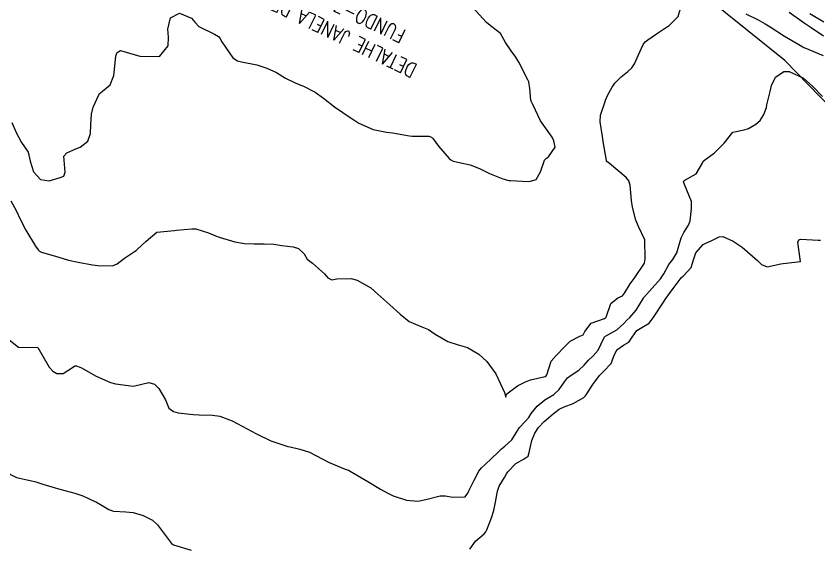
# Model space of a CAD drawing. Header units: metres. Extents: x 286371 to 293043, y 7462578 to 7466404.
# Drawn here: x 291481.8 to 291564, y 7463447.7 to 7463501.9 of the extents above; entities that cross this region are included whole.
import ezdxf

# ---------------------------------------------------------------- set-up
doc = ezdxf.new("R2010")
doc.units = ezdxf.units.M
doc.header["$MEASUREMENT"] = 0
for name, color, linetype in [('Curvas de Nivel 1m', 11, 'Continuous'), ('Curvas de Nivel 5m', 15, 'Continuous'), ('Divisas', 45, 'Continuous'), ('TEXTO', 45, 'Continuous'), ('Vias primárias', 230, 'Continuous')]:
    doc.layers.add(name, color=color, linetype=linetype)
doc.styles.add('ROMANS', font='romans', dxfattribs={"height": 0.2})

msp = doc.modelspace()

# ---------------------------------------------------------------- linework, layer by layer
at = {"layer": 'Curvas de Nivel 1m', "flags": 128}
for points, elevation in [([(291481.361, 7463490.978), (291481.804, 7463489.953), (291482.349, 7463488.932), (291483.028, 7463487.934), (291483.238, 7463487.013), (291483.564, 7463485.926), (291484.292, 7463485.134), (291485.185, 7463485.007), (291486.296, 7463485.326), (291486.696, 7463485.481), (291486.825, 7463485.877), (291486.696, 7463487.512), (291486.977, 7463487.875), (291487.929, 7463488.271), (291488.343, 7463488.447), (291489.136, 7463489.059), (291489.419, 7463489.839), (291489.455, 7463490.761), (291489.512, 7463491.838), (291489.697, 7463492.543), (291490.272, 7463493.827), (291490.33, 7463493.921), (291490.427, 7463494.008), (291491.421, 7463494.828), (291491.795, 7463495.804), (291491.867, 7463496.4), (291492.029, 7463497.801), (291492.146, 7463498.143), (291492.492, 7463498.344), (291494.484, 7463497.764), (291496.484, 7463497.734), (291497.368, 7463498.854), (291497.409, 7463499.721), (291497.354, 7463500.546), (291497.608, 7463501.713), (291498.551, 7463502.178), (291499.759, 7463501.676), (291500.123, 7463501.258), (291500.531, 7463500.821), (291502.111, 7463500.05), (291502.517, 7463499.803), (291502.672, 7463499.632), (291502.888, 7463499.249), (291504.011, 7463497.612), (291504.48, 7463497.305), (291504.892, 7463497.184), (291506.474, 7463496.882), (291507.492, 7463496.536), (291508.462, 7463496.089), (291509.402, 7463495.53), (291510.446, 7463495.006), (291511.255, 7463494.689), (291512.433, 7463494.096), (291513.277, 7463493.472), (291514.411, 7463492.584), (291516.139, 7463491.428), (291516.391, 7463491.25), (291516.893, 7463490.911), (291518.377, 7463490.254), (291519.759, 7463489.988), (291520.372, 7463489.908), (291522.09, 7463489.616), (291522.368, 7463489.592), (291524.086, 7463489.582), (291524.357, 7463489.468), (291524.524, 7463489.302), (291525.081, 7463488.556), (291526.171, 7463487.277), (291526.322, 7463487.159), (291526.569, 7463487.022), (291528.315, 7463486.63), (291529.28, 7463486.26), (291530.302, 7463485.749), (291531.67, 7463485.194), (291532.292, 7463485.049), (291532.445, 7463485.028), (291534.291, 7463484.938), (291534.492, 7463484.951), (291535.066, 7463485.143), (291535.528, 7463485.914), (291535.925, 7463487.13), (291536.122, 7463487.333), (291536.329, 7463487.462), (291537.013, 7463488.446), (291536.904, 7463489.116), (291536.712, 7463489.471), (291536.367, 7463489.955), (291535.518, 7463491.137), (291534.73, 7463492.829), (291534.565, 7463493.152), (291534.532, 7463493.269), (291534.433, 7463494.451), (291534.331, 7463495.156), (291534.237, 7463495.368), (291533.286, 7463497.168), (291533.006, 7463497.689), (291532.501, 7463498.327), (291531.933, 7463499.193), (291531.416, 7463500.086), (291530.538, 7463500.787), (291529.985, 7463501.223), (291528.567, 7463502.791)], 729), ([(291561.004, 7463502.301), (291562.541, 7463501.19), (291563.239, 7463500.714), (291564.521, 7463499.854)], 729), ([(291563.129, 7463502.142), (291564.543, 7463501.308)], 728), ([(291480.922, 7463468.842), (291482.034, 7463467.944), (291484.034, 7463467.914), (291485.175, 7463465.897), (291485.575, 7463465.48), (291485.984, 7463465.236), (291486.615, 7463465.245), (291487.558, 7463465.861), (291487.818, 7463466.036), (291487.997, 7463466.039), (291488.493, 7463465.847), (291489.982, 7463464.992), (291491.459, 7463464.315), (291491.97, 7463464.18), (291493.783, 7463463.951), (291493.967, 7463463.984), (291495.385, 7463464.331), (291495.971, 7463464.171), (291496.425, 7463463.728), (291497.108, 7463462.555), (291497.427, 7463461.712), (291497.929, 7463461.362), (291498.389, 7463461.235), (291499.925, 7463461.056), (291500.565, 7463461.024), (291501.924, 7463460.993), (291502.676, 7463460.88), (291503.916, 7463460.413), (291505.483, 7463459.591), (291505.9, 7463459.345), (291506.415, 7463459.058), (291507.886, 7463458.338), (291509.632, 7463457.774), (291509.877, 7463457.722), (291510.874, 7463457.509), (291511.869, 7463457.189), (291512.495, 7463456.854), (291513.854, 7463456.124), (291515.512, 7463455.439), (291515.843, 7463455.337), (291516.025, 7463455.248), (291517.826, 7463454.175), (291519.145, 7463453.384), (291519.799, 7463453.011), (291520.444, 7463452.715), (291521.788, 7463452.259), (291522.955, 7463452.158), (291523.79, 7463452.348), (291525.233, 7463452.723), (291525.796, 7463452.723), (291526.494, 7463452.563), (291527.795, 7463452.616), (291528.07, 7463452.97), (291528.19, 7463453.239), (291528.74, 7463454.311), (291529.212, 7463455.224), (291529.468, 7463455.592), (291529.845, 7463455.938), (291530.512, 7463456.546), (291531.172, 7463457.195), (291531.531, 7463457.528), (291531.873, 7463457.799), (291532.593, 7463458.464), (291533.018, 7463459.168), (291533.366, 7463459.701), (291533.911, 7463460.291), (291534.311, 7463460.756), (291534.58, 7463461.145), (291535.168, 7463461.907), (291535.952, 7463462.538), (291536.316, 7463462.76), (291536.883, 7463463.111), (291537.451, 7463463.615), (291537.98, 7463464.407), (291538.279, 7463464.799), (291538.67, 7463465.084), (291539.465, 7463465.602), (291540.005, 7463466.116), (291540.452, 7463466.622), (291540.916, 7463467.051), (291541.43, 7463467.647), (291542.053, 7463468.942), (291542.088, 7463468.999), (291542.123, 7463469.033), (291543.355, 7463469.725), (291544.075, 7463470.383), (291544.37, 7463470.709), (291544.676, 7463470.996), (291545.339, 7463471.743), (291546.071, 7463472.975), (291546.088, 7463473.002), (291546.115, 7463473.029), (291547.822, 7463474.941), (291548.152, 7463475.459), (291548.684, 7463476.409), (291549.071, 7463476.921), (291549.485, 7463477.614), (291549.864, 7463478.91), (291549.943, 7463479.173), (291550.216, 7463479.687), (291550.675, 7463480.45), (291550.842, 7463480.895), (291550.992, 7463482.154), (291550.992, 7463482.894), (291550.29, 7463484.629), (291550.169, 7463484.906), (291550.195, 7463485.007), (291550.297, 7463485.071), (291551.476, 7463485.718), (291552.136, 7463486.877), (291552.198, 7463487.005), (291552.328, 7463487.119), (291553.342, 7463487.856), (291554.354, 7463488.844), (291555.218, 7463489.985), (291556.375, 7463490.227), (291556.824, 7463490.361), (291557.59, 7463490.796), (291558.013, 7463491.167), (291558.399, 7463491.799), (291558.674, 7463492.517), (291558.725, 7463492.78), (291559.043, 7463494.167), (291559.201, 7463494.773), (291559.591, 7463495.634), (291560.466, 7463496.221), (291561.005, 7463496.207), (291562.456, 7463495.526), (291563.379, 7463494.71), (291564.428, 7463493.647)], 731), ([(291528.287, 7463447.236), (291528.876, 7463448.078), (291529.738, 7463448.833), (291529.918, 7463449.035), (291530.014, 7463449.21), (291530.496, 7463450.471), (291530.739, 7463451.2), (291530.911, 7463452.073), (291531.109, 7463453.195), (291531.301, 7463453.703), (291531.825, 7463454.588), (291532.045, 7463454.967), (291532.185, 7463455.179), (291533.003, 7463456.011), (291533.854, 7463456.49), (291534.246, 7463456.761), (291534.367, 7463457.147), (291534.63, 7463458.396), (291534.94, 7463459.139), (291535.321, 7463459.715), (291535.912, 7463460.329), (291536.343, 7463460.693), (291536.804, 7463461.111), (291537.428, 7463461.608), (291537.935, 7463461.839), (291538.856, 7463462.165), (291539.95, 7463462.787), (291540.097, 7463462.917), (291540.193, 7463463.061), (291540.894, 7463464.127), (291541.571, 7463465.041), (291541.762, 7463465.264), (291541.993, 7463465.462), (291542.76, 7463466.272), (291543.037, 7463467.019), (291543.352, 7463467.69), (291544.037, 7463468.146), (291544.566, 7463468.475), (291544.917, 7463468.991), (291545.392, 7463469.656), (291546.071, 7463470.085), (291546.643, 7463470.396), (291547.074, 7463470.96), (291548.109, 7463472.576), (291548.356, 7463472.931), (291549.1, 7463473.949), (291549.84, 7463474.909), (291549.977, 7463475.077), (291550.149, 7463475.241), (291550.953, 7463476.102), (291551.21, 7463476.889), (291551.448, 7463477.622), (291552.198, 7463478.476), (291552.45, 7463478.621), (291553.019, 7463478.862), (291553.811, 7463479.249), (291554.211, 7463479.28), (291555.246, 7463478.829), (291556.195, 7463478.196), (291557.781, 7463476.79), (291558.167, 7463476.429), (291558.744, 7463476.195), (291560.16, 7463476.483), (291560.385, 7463476.527), (291562.164, 7463476.724), (291561.88, 7463478.729), (291561.986, 7463478.949), (291562.208, 7463479.008), (291563.986, 7463478.909), (291564.199, 7463478.927)], 732), ([(291480.576, 7463455.23), (291481.824, 7463454.607), (291483.546, 7463454.201), (291483.817, 7463454.139), (291484.53, 7463453.914), (291485.809, 7463453.542), (291486.286, 7463453.409), (291487.801, 7463453), (291488.645, 7463452.696), (291489.789, 7463452.171), (291490.017, 7463452.059), (291490.439, 7463451.821), (291491.299, 7463451.326), (291491.774, 7463451.152), (291493.052, 7463451.058), (291493.773, 7463451.003), (291494.826, 7463450.69), (291495.761, 7463450.205), (291496.299, 7463449.726), (291497.726, 7463447.839), (291497.937, 7463447.701), (291499.716, 7463447.15)], 732)]:
    msp.add_lwpolyline(points, dxfattribs=dict(at, elevation=elevation))
at = {"layer": 'Curvas de Nivel 5m', "elevation": 730, "flags": 128}
for points in [[(291481.258, 7463482.961), (291481.798, 7463481.951), (291482.23, 7463481.018), (291482.806, 7463479.936), (291483.797, 7463478.314), (291484.057, 7463477.916), (291484.182, 7463477.789), (291484.407, 7463477.684), (291486.173, 7463477.16), (291487.175, 7463476.863), (291488.166, 7463476.647), (291489.612, 7463476.383), (291490.161, 7463476.317), (291491.661, 7463476.303), (291492.165, 7463476.508), (291492.885, 7463477.072), (291493.919, 7463477.768), (291494.083, 7463477.869), (291494.187, 7463477.958), (291495.132, 7463478.818), (291496.214, 7463479.734), (291498.014, 7463479.911), (291498.217, 7463479.933), (291499.806, 7463480.095), (291500.22, 7463480.073), (291501.524, 7463479.655), (291502.21, 7463479.379), (291502.615, 7463479.229), (291504.197, 7463478.75), (291505.203, 7463478.59), (291506.189, 7463478.551), (291507.225, 7463478.532), (291508.188, 7463478.492), (291509.03, 7463478.381), (291510.185, 7463478.223), (291510.736, 7463478.067), (291511.294, 7463477.502), (291511.631, 7463476.96), (291512.16, 7463476.551), (291513.387, 7463475.466), (291513.721, 7463475.046), (291514.135, 7463474.857), (291514.642, 7463474.941), (291516.137, 7463474.986), (291516.728, 7463474.823), (291518.124, 7463474.026), (291518.866, 7463473.383), (291520.098, 7463472.297), (291521.159, 7463471.348), (291522.073, 7463470.571), (291523.353, 7463470.027), (291524.061, 7463469.757), (291524.745, 7463469.294), (291526.043, 7463468.53), (291527.091, 7463468.206), (291528.034, 7463467.923), (291529.199, 7463467.227), (291530.013, 7463466.471), (291530.94, 7463465.2), (291531.841, 7463463.311), (291531.876, 7463463.186), (291531.959, 7463462.84), (291532.033, 7463463.113), (291532.061, 7463463.183), (291533.168, 7463463.975), (291533.983, 7463464.397), (291534.514, 7463464.618), (291535.991, 7463464.939), (291536.108, 7463465.006), (291536.163, 7463465.122), (291536.616, 7463466.515), (291537.117, 7463467.108), (291538.038, 7463468.046), (291538.569, 7463468.564), (291539.549, 7463469.072), (291539.893, 7463469.231), (291540.061, 7463469.549), (291540.72, 7463470.409), (291542.082, 7463470.903), (291542.175, 7463470.941), (291542.236, 7463471.032), (291542.711, 7463472.419), (291543.44, 7463473.015), (291543.922, 7463473.202), (291544.121, 7463473.5), (291544.695, 7463474.437), (291545.117, 7463474.99), (291546.168, 7463476.577), (291546.243, 7463476.963), (291546.204, 7463478.964), (291545.571, 7463480.325), (291545.282, 7463480.979), (291544.937, 7463482.301), (291544.844, 7463482.986), (291544.718, 7463484.558), (291544.565, 7463484.99), (291544.299, 7463485.325), (291542.579, 7463486.762), (291542.323, 7463486.966), (291542.296, 7463486.997), (291542.285, 7463487.025), (291542.271, 7463487.079), (291541.958, 7463489.03), (291541.866, 7463489.527), (291541.643, 7463491.036), (291541.684, 7463491.745), (291542.098, 7463493.029), (291542.184, 7463493.261), (291542.426, 7463493.813), (291542.85, 7463494.606), (291543.146, 7463495.014), (291543.797, 7463495.661), (291544.462, 7463496.216), (291544.885, 7463496.571), (291545.161, 7463496.984), (291545.563, 7463497.903), (291546.041, 7463498.971), (291546.243, 7463499.233), (291546.511, 7463499.444), (291547.397, 7463500.076), (291548.532, 7463500.805), (291548.609, 7463500.857), (291548.7, 7463500.932), (291549.615, 7463501.852), (291549.947, 7463502.914)], [(291556.554, 7463502.113), (291557.838, 7463501.502), (291558.539, 7463501.103), (291559.05, 7463500.777), (291560.52, 7463499.829), (291562.409, 7463498.726), (291562.503, 7463498.675), (291562.592, 7463498.634), (291564.491, 7463497.84)]]:
    msp.add_lwpolyline(points, dxfattribs=at)
at = {"layer": 'Divisas'}
msp.add_lwpolyline([(291648.985, 7463406.331), (291637.026, 7463419.431), (291624.962, 7463432.848), (291612.79, 7463443.984), (291593.954, 7463462.816), (291573.772, 7463483.72), (291560.554, 7463497.342), (291552.551, 7463503.778), (291546.827, 7463508.677), (291541.006, 7463512.518), (291531.017, 7463518.349), (291519.896, 7463523.851), (291512.611, 7463527.707), (291504.088, 7463531.755), (291496.293, 7463541.617), (291481.196, 7463548.202)], dxfattribs=at)
at = {"layer": 'Vias primárias'}
msp.add_lwpolyline([(291154.707, 7463553.72), (291187.373, 7463559.851), (291217.137, 7463567.309), (291239.666, 7463573.621), (291294.247, 7463588.913, -0.024627), (291323.7, 7463596.39, -0.079731), (291382.105, 7463601.728, -0.04022), (291451.912, 7463584.119, -0.0211), (291494.43, 7463568.73, -0.125582), (291630.036, 7463477.128, 0.006089), (291714.73, 7463374.295), (291732.559, 7463354.386, 0.031385), (291743.507, 7463343.606, 0.329747), (291763.815, 7463342.021, 0.061276), (291772.942, 7463349.425, 0.081559), (291785.277, 7463367.296), (291794.097, 7463382.652), (291807.785, 7463424.533), (291831.644, 7463500.745), (291834.418, 7463509.844)], format="xyb", dxfattribs=at)

# ---------------------------------------------------------------- texts
at = {"layer": 'TEXTO', "style": 'ROMANS', "width": 0.8}
for s, p in [('FUNDO=721,386 (SEÇÃO MONTANTE)', (291521.842, 7463500.405)), ('DETALHE JANELA DE PASSAGEM (S/ESCALA)', (291522.988, 7463496.856))]:
    msp.add_text(s, height=1.5, rotation=154, dxfattribs=at).set_placement(p)

doc.saveas('drawing.dxf')
